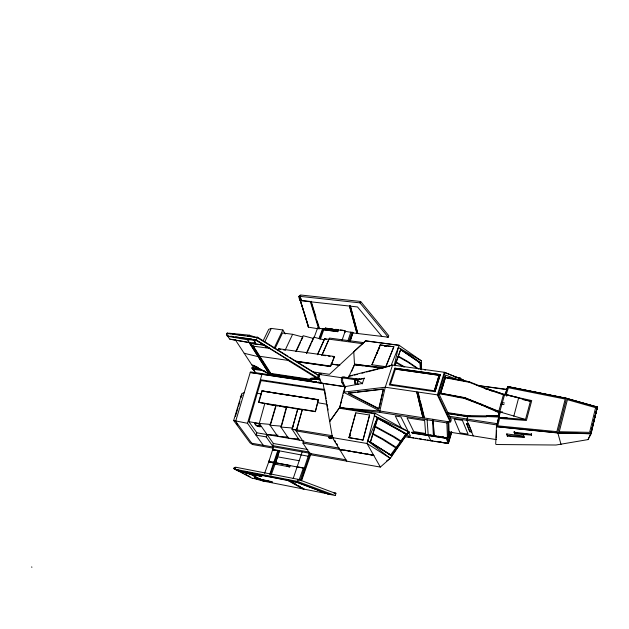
<?xml version="1.0" encoding="UTF-8"?>
<svg xmlns="http://www.w3.org/2000/svg" width="629" height="629" viewBox="0 0 629 629"><rect width="100%" height="100%" fill="white"/><g stroke="black" fill="none" stroke-linecap="round" stroke-linejoin="round"><path stroke-width="0.94" d="M591.095 433.751L557.774 432.996L496.438 426.666L557.789 432.807L590.631 433.507L597.298 406.955L591.095 433.751L588.178 439.569L555.981 445.017L496.391 444.522L495.691 444.113L496.43 426.942L498.797 416.901L499.324 416.917L499.835 411.736L464.855 397.646L440.158 393.117L440.127 393.778L464.603 398.511L481.507 404.95L499.049 412.703L499.835 411.736M496.281 438.028L496.603 430.621M499.78 413.277L499.237 417.57L499.654 412.254L504.725 394.163L530.42 401.271L525.522 419.472L499.245 417.436L499.662 412.254L502.429 411.791M499.237 417.57L499.701 412.42M499.395 416.996L498.561 415.989L486.406 415.879L486.351 416.516L499.395 416.996L499.332 416.579M498.569 416.044L486.61 415.887L498.569 416.044L498.939 412.262L498.648 416.626L467.481 416.327L447.494 413.253M356.737 378.729A5.842 2.162 -81.6 0 0 355.322 379.232L354.992 380.207A5.826 2.154 -81.7 0 0 355.086 383.556L355.605 384.704A5.653 2.084 -81.7 0 1 355.181 383.399M357.201 382.754L357.815 380.569L354.992 380.16M444.428 379.397L445.198 377.203L469.549 381.795L469.383 382.314L486.217 388.958L504.269 395.059M445.088 377.903L445.198 377.203M425.062 370.371L425.173 369.742M531.497 435.111L531.301 433.829L531.497 435.111L514.624 433.774L514.207 431.463M523.564 435.999L506.549 433.931L507.344 436.149L524.059 437.485L523.698 435.284M524.059 437.485L524.193 436.762L507.485 435.433L506.958 433.955M514.2 432.555L514.341 431.84L514.624 433.774M507.344 436.149L507.485 435.433M469.383 382.314L444.947 377.707L445.017 377.235L445.379 377.762L440.732 392.968L440.158 393.219L464.776 397.874L499.811 412.081M355.377 392.221L348.23 393.259L378.697 408.952L383.431 388.966L379.256 407.749M343.182 382.857L345.258 386.631L343.355 392.15L339.668 407.734L379.515 412.325L385.255 387.228L392.559 365.048L444.333 372.289L463.282 380.01L444.333 372.289L437.367 394.941L450.191 422.028L451.339 419.999L439.419 394.831L445.481 375.033L459.154 380.231M496.43 426.942L498.797 416.901M394.257 365.433L398.377 347.35M588.178 439.569L588.642 437.666M594.995 416.327L590.953 433.043L596.96 408.866L595.451 414.472M335.359 495.55L335.862 493.498L298.028 479.314L235.655 467.205L235.112 469.25L297.493 481.413L335.359 495.55L328.778 494.252L296.173 482.105L237.825 470.704L234.531 468.943L234.963 467.323L235.686 467.465L235.254 469.085L234.531 468.943M328.778 494.252L297.132 482.223M248.549 472.827L250.09 473.661L260.752 475.744L261.774 476.31L251.065 474.455L260.799 479.487L272.286 482.089L261.798 480.029L263.991 481.216L328.833 494.04M296.173 482.105L288.625 480.399L303.901 489.118M297.493 481.413L298.028 479.314M287.642 480.438L302.997 488.922M288.569 480.619L288.695 480.1L296.338 484.464M557.789 432.807L590.82 433.703L597.298 406.955L566.532 398.369L557.766 432.713L561.044 444.491M287.901 356.226L257.34 337.097L256.333 339.959L317.865 377.966M272.286 482.089L261.743 480.257L261.829 479.73M255.484 342.64L253.542 339.503L255.311 342.75M263.928 480.713L263.441 481.106L252.732 478.189M261.727 480.131L254.415 477.954L260.87 479.212L260.744 479.715L261.743 480.257M250.334 472.898L250.028 473.896L251.065 474.455M349.087 437.705L363.019 440.041L369.608 415.006L355.731 412.836L349.009 437.619L355.841 412.915M237.047 470.154L233.831 468.621L234.106 467.567L234.987 467.481M349.543 436.982L350.038 435.142M363.019 440.041L369.6 415.038M349.645 437.076L350.141 435.244M464.603 398.511L464.855 397.646L463.77 397.984L464.705 398.181L463.77 397.984M506.809 396.176L504.725 394.163L518.673 397.709L513.807 416.201M341.783 400.083L339.487 408.252L374.876 413.89L375.057 413.214L367.006 443.492L380.348 467.072L390.271 458.337L391.946 456.017L367.721 440.819L377.502 417.609L370.245 442.407M342.302 398.188L343.088 395.358M343.607 393.463L345.337 386.678L250.256 372.423L250.46 371.896L312.55 381.198M496.8 425.998L497.083 424.992L450.521 417.766M505.291 394.304L507.336 388.352M318.384 399.682L315.349 411.657L318.384 399.682L261.908 390.868L258.511 402.308L276.115 405.658L275.62 405.06M525.522 419.472L498.711 411.57L503.452 394.682M315.349 411.657L302.321 409.565L296.141 430.912L303.382 441.935L339.463 448.155M302.439 409.762L297.776 409.007L292.021 429.112L296.699 429.898L302.321 409.565M286.462 406.798L280.935 427.075L292.477 428.003L297.776 409.007M281.792 425.228L286.73 407.065L297.871 409.157M469.8 431.769L466.616 423.584L468.519 423.883L471.758 431.832L469.8 431.769L466.616 423.584M287.94 437.029L277.727 436.384L270.061 425.243L275.895 405.32L286.95 407.403L279.732 406.24M270.926 423.411L275.84 406.593M468.519 423.883L466.545 423.828M264.856 403.331L259.282 423.435L273.348 443.492L307.848 449.523M261.546 392.928L262.104 391.049L318.557 399.871M259.054 401.711L261.357 393.951L257.292 393.243L261.074 380.592L260.508 379.735L324.139 389.414M448.831 434.238L449.641 431.518M450.191 422.028L433.57 419.425L433.161 420.762L434.089 435.96L447.455 438.13L448.398 437.595L449.216 434.867L448.736 421.493M451.677 431.62L448.658 441.778L448.524 440.214L451.009 431.856M405.013 436.699L448.398 443.516L451.685 432.438M263.26 445.261L247.496 423.301L262.01 374.184M303.886 440.882L256.86 432.799L248.927 421.689L257.292 393.243M448.398 437.595L448.029 421.689M460.766 379.201L460.397 377.793L454.602 376.975M434.946 441.306L448.398 443.516L445.757 437.399M273.348 448.186L252.685 444.538L250.067 442.863L233.658 420.518L241.811 393.573L244.327 392.59M235.411 416.453L237.959 408.024M238.525 406.145L239.94 401.467M241.08 397.717L241.929 394.91M250.256 372.423L235.663 421.296L252.685 444.538M434.089 435.96L433.224 420.597L432.524 420.486L433.412 435.85L411.916 432.359L428.388 434.702M301.244 480.477L310.278 453.084M433.412 435.85L439.954 436.581M377.777 418.261L406.035 434.018L390.648 454.909L370.465 442.187L377.777 418.261L377.321 418.191L404.722 433.46M450.844 421.658L438.13 394.973L444.9 372.903M441.338 389.485L442.124 386.921M443.131 383.643L443.909 381.095M339.668 407.734L379.947 411.02L432.87 419.315L432.461 420.652L379.515 412.325M293.185 478.606L302.148 451.905M434.34 390.782L439.097 375.254L395.421 369.089L390.444 384.288L434.34 390.782L439.097 375.254M440.253 374.601L435.016 391.718L389.296 384.94L394.784 368.193L440.253 374.601L435.016 391.718M446.063 438.303L412.294 433.122L411.979 432.154L431.604 435.347M269.291 460.231L268.819 461.733L270.643 462.181M279.315 450.828L275.588 462.865L279.48 451.001L277.735 450.734L269.755 474.305M277.743 450.71L278.435 450.718L270.266 474.832M278.435 450.718L272.585 449.821L268.819 461.725C277.169 461.93 272.734 462.441 275.03 464.233L271.193 475.005M505.181 394.344L507.745 386.552L566.627 398.283M506.117 394.91L508.413 387.739L565.204 399.077L556.869 431.651L497.759 425.841L499.552 418.403L526.387 420.494L531.733 400.594L507.068 395.122M373.72 455.357L339.809 449.381M341.799 450.191C342.294 449.106 340.541 451.111 339.605 449.617M348.081 340.242L350.903 332.002M332.104 436.982L332.529 435.755L296.699 429.898M345.132 332.104L344.951 330.461M341.987 340.431L345.14 331.286M348.246 377.982L354.717 364.049L371.204 366.377M350.031 340.926L352.916 332.655L344.684 331.231M301.503 480.855L311.064 453.493M350.251 341.358L352.916 332.655M309.193 453.147L300.348 479.982M348.875 341.327L352.091 332.143L352.61 332.356M325.563 328.039A1.164 0.456 -83 0 0 325.382 328.047L325.107 328.818L324.132 328.755M380.348 467.072L310.616 454.767L302.958 443.131L303.382 441.935M395.051 365.858L400.634 349.645L419.952 362.799L420.384 369.239M319.713 379.389L316.89 378.721L318.416 378.21L318.706 377.392M287.697 464.925L287.186 466.356L289.71 466.907L290.221 465.476L274.543 462.535M335.823 330.107L323.133 328.456L322.732 329.572L335.422 331.231L335.823 330.107L338.245 330.539L337.844 331.664L322.795 329.698M319.658 379.507L313.792 379.13A5.063 2.06 19.7 0 0 310.687 380.938L309.822 380.144A5.732 2.327 19.7 0 1 312.306 378.689L314.791 378.485L315.027 377.84L317.346 378.178L317.04 377.455A2.335 0.983 -58.3 0 0 318.785 375.725A2.335 0.983 -58.3 0 0 317.975 374.845L319.477 373.768L321.057 373.996M310.915 380.293L310.569 381.268A5.063 2.052 19.7 0 1 313.674 379.46L315.153 378.839M314.791 378.485L316.426 378.729L317.181 377.903L316.89 378.721M317.055 378.996L317.04 377.455L318.313 377.03M319.477 373.768L318.085 377.683L316.804 378.108M298.822 480.674L303.39 467.913L297.446 466.789M292.477 428.003L293.138 426.171M309.963 380.529L310.05 379.499A5.732 2.335 19.7 0 1 312.542 378.045L315.027 377.84M507.682 386.733L566.532 398.369L597.031 407.081L566.556 398.464L507.745 386.552L506.864 389.689L477.749 385.538M278.553 450.851L278.482 450.427L272.522 449.365L273.442 446.857L272.577 445.623L273.426 443.296M318.974 338.583L322.551 328.715L323.133 328.456M319.508 338.921L323.235 328.637M320.405 339.047L323.723 329.879M264.597 473.338L268.787 461.812L274.684 462.889M313.989 337.907L317.559 328.11L323.235 328.818M251.726 443.233L273.363 447.046L266.216 436.896L267.081 434.553L278.136 435.252M374.475 425.77L377.502 417.609M317.008 378.288L289.206 361.132L289.419 360.574L259.895 356.336L259.683 356.887M394.729 365.559L400.822 349.126M259.093 424.025L260.87 426.627L259.093 424.025C250.216 420.644 257.363 428.05 260.886 426.572M259.172 425.919L257.403 425.707L259.36 426.32L257.434 425.629M256.86 432.799L255.987 435.126L266.216 436.896M269.165 373.878L254.265 366.109L269.22 373.807M235.403 339.927L251.883 364.985L269.33 374.074L247.614 339.809L227.792 336.287L227.997 335.784M309.932 380.144L270.258 374.216L250.098 342.373M270.635 373.972L270.84 373.429L252.976 345.525L252.764 346.084L270.635 373.972L310.82 379.979M269.44 348.419L269.464 348.348C270.045 348.348 249.776 336.145 254.226 340.21M266.193 347.625L264.455 345.258L251.081 343.465L264.557 344.999M240.278 396.805L241.961 395.256M264.463 370.898L252.543 369.121L251.907 368.154L252.103 367.635L259.329 368.704M252.543 369.121L252.701 368.712M253.062 368.767L255.602 373.264M254.58 336.94L249.422 335.194L229.027 333.197L228.83 333.7M251.042 339.558L256.278 340.203M248.007 338.811L247.614 339.809L253.456 339.825M249.422 335.194L249.037 336.185L247.574 335.98M229.947 339.102L249.682 342.616L229.719 339.196L227.792 336.287M486.28 388.392L486.013 389.06L486.28 388.392L504.82 394.697L486.398 388.51L469.517 381.858L445.017 377.235M362.225 383.918L364.27 377.95M391.049 365.622L399.234 345.258L365.591 340.8L353.765 351.713L354.512 364.639L351.564 371.527M385.758 367.092L393.793 346.736L380.223 344.928L371.959 364.726L380.27 345.085L393.793 346.736M385.695 366.888L393.84 346.894M440.158 393.219L440.732 392.968M376.936 353.333L377.691 351.548M378.823 348.867L379.578 347.082M376.999 353.537L377.754 351.753M378.886 349.071L379.641 347.287M296.707 361.691L330.477 366.534L334.494 356.517L278.733 348.733L277.932 350.424M330.477 366.534L334.494 356.517M504.552 394.902L503.436 394.737L504.552 395.24M321.946 355.409L329.423 338.064L363.499 342.608M321.836 355.204L329.022 339.18L363.106 343.741M317.354 354.764L324.572 338.779L329.132 339.385M317.842 354.041L324.21 339.912L313.761 337.144L306.472 353.058L306.284 352.578M306.677 353.412L311.103 343.748M311.905 341.987L313.517 338.473L303.147 335.721L295.787 351.564M357.791 333.527L350.314 305.946L357.791 333.527L388.172 337.152L388.808 335.744L360.645 301.464L300.756 295.017L300.033 296.377L301.417 300.788L357.516 306.952L381.834 336.389M440.151 393.211L440.693 393.054L440.158 393.117M296.809 350.172L300.465 342.302M301.275 340.548L302.903 337.05L292.611 334.313L282.5 332.961L275.015 348.663M283.404 349.834L285.189 350.086L292.611 334.313M274.047 348.38L282.846 329.95L271.296 328.424L268.725 329.329L263.307 340.493M352.382 332.883L356.91 333.425L357.414 332.379M258.535 368.736L252.213 367.8L253.479 365.19M264.903 341.618L271.296 328.424M388.172 337.152L359.961 302.863L360.645 301.464M589.216 436.817L590.717 433.813M317.747 328.692L308.375 327.159L307.738 323.911M416.83 392.205L422.932 417.758L416.83 392.205L418.12 392.394L419.755 398.92M299.459 296.306L300.033 295.229L300.725 295.308L300.151 296.385L301.44 300.505L300.748 300.426L299.459 296.306L359.961 302.863M300.764 300.253L299.608 299.585L299.978 298.877M308.375 327.159L300.159 299.758L307.156 322.056M299.608 299.585L298.657 296.542L300.009 295.402M596.654 408.701L597.55 407.057M440.127 393.778L440.292 392.905M503.813 394.981L504.183 394.407M465.602 398.503L481.539 404.573L481.845 404.117L481.507 404.95L481.358 404.541M406.428 433.861L391.269 455.593L391.513 456.033L406.656 434.317L403.818 433.436M391.938 455.876L406.633 434.891M405.902 435.229L407.553 434.364L409.204 432.076L375.057 413.214L339.629 407.568L329.667 421.532L339.629 407.568M227.108 333.425L227.179 333.354A2.17 1.022 -82.2 0 1 227.399 333.205M421.288 360.771L398.416 347.483L421.422 363.177L421.288 360.771L399.273 345.392L365.63 340.934L329.47 374.318L313.148 371.928M400.563 442.847L401.758 441.857M399.431 444.027L401.357 442.423M395.751 449.531L397.253 448.288M476.782 385.396L507.068 389.327M378.697 408.952L379.051 408.685L348.584 393.007M371.511 390.562L371.865 390.302L357.311 391.993M386.505 461.041L390.271 458.337L367.721 440.819M310.97 301.535L299.907 300.222M407.545 433.066L409.204 432.076L374.286 415.785M433.161 420.762L446.857 422.916L447.832 422.358M407.474 432.956L409.204 432.076M243.572 471.443L247.472 472.214M289.206 361.132L289.717 360.944L256.247 340.273M319.249 374.412L318.038 375.041M316.426 378.729L318.478 378.045M298.657 296.542L299.53 296.306M392.559 365.048L348.875 376.158L352.704 375.599M354.465 375.088L357.264 374.381M361.934 373.194L364.734 372.486M366.605 372.006L377.809 369.16M378.744 368.924L389.854 366.102M356.737 378.721L359.686 379.216L358.121 379.657L355.299 379.263M358.113 379.515L359.686 379.216M360.574 379.051L364.144 378.351L358.121 379.657A5.842 2.146 -81.6 0 1 359.544 379.138M345.258 386.631L362.422 383.446L357.791 380.616A5.834 2.146 -81.7 0 0 357.901 383.981L355.149 383.855M372.832 390.192L382.463 389.076M348.23 393.259L383.077 389.225M249.485 342.726L255.476 342.64M486.406 415.879L467.599 415.698L447.651 412.64L447.746 413.206M470.531 416.304L466.144 416.036L466.058 415.462L466.026 416.445M486.492 416.878L467.622 416.697L448.619 413.764M499.245 417.436L507.06 417.53M438.13 394.973L385.255 387.228L343.355 392.15L379.947 411.02M251.05 474.329L243.596 472.159L260.752 475.744M260.28 479.392L254.407 477.993L271.303 481.555M298.744 438.885L288.459 438.232L280.935 427.075M270.061 425.243L281.517 426.163M385.262 367.595L354.465 364.506L363.2 365.74M514.766 433.059L531.576 434.678M325.185 328.424L344.771 330.752L345.132 332.018M357.885 333.331L357.013 333.221L349.425 305.851L356.91 333.425M514.074 432.186L531.222 434.262M325.382 328.047L327.245 328.283M330.036 328.621L332.835 328.967M335.627 329.313L338.426 329.659M340.289 329.887L343.088 330.233M383.037 368.335L354.512 364.639L362.273 365.74M323.204 328.574L338.245 330.539M387.142 337.341L387.889 337.443M384.217 345.808L386.151 346.068M384.272 346.013L386.214 346.264M326.577 339.361L324.572 338.779M398.251 356.069L407.663 361.439L418.851 369.066M228.932 333.441L230.796 333.692M232.659 333.944L235.458 334.329M237.322 334.581L240.113 334.966M241.976 335.218L244.775 335.603M250.885 336.436L253.66 336.814M255.508 337.065L257.355 337.317M398.063 356.596L408.221 362.398L417.42 368.665M226.613 333.362L257.119 337.561L319.603 376.228M226.479 333.708L226.951 333.92A2.17 1.022 -82.2 0 0 227.281 335.776A4.073 1.911 -82.3 0 0 228.602 336.381M230.867 336.177L233.744 336.57M235.655 336.837L238.533 337.23M240.443 337.498L247.15 338.418M249.029 338.677L251.804 339.055M227.887 336.043L256.333 339.959M418.851 362.477L420.998 363.224L421.233 369.899M228.185 336.279L228.681 336.35M251.065 339.487L252.866 339.739M396.05 362.013L404.777 366.927M395.853 362.54L403.716 366.943M280.723 349.457L278.733 348.733M323.668 355.464L325.5 355.723M328.252 356.108L330.083 356.36M332.835 356.745L334.675 357.005M252.764 346.084L269.464 348.348M371.951 364.757L385.64 366.652M440.276 374.656L394.784 368.193M439.121 375.316L395.421 369.089M373.146 366.652L376.056 367.061M461.474 379.303L462.897 379.499M366.109 366.157L368.051 366.432M444.947 377.707L445.379 377.762M330.917 363.939L339.66 365.182M331.514 364.175L339.77 365.355M441.888 436.856L443.822 437.131M295.551 361.077L330.296 366.054M296.644 361.533L330.414 366.377M443.303 384.555L442.871 384.492L442.384 386.072L442.824 386.135M344.087 377.086L356.509 378.91M319.508 379.311A5.575 2.209 -81.7 0 1 318.95 374.389L355.149 379.712A5.661 2.091 -81.6 0 1 355.739 379.098M501.973 404.093L503.994 404.628M251.907 368.154L260.626 369.443M416.61 392.606L417.908 392.795L424.205 417.955L424.418 417.554L423.144 417.349M318.416 378.21L319.964 378.438M317.11 378.831L319.768 379.224M315.035 379.169L320.436 379.979M270.84 373.429L310.066 379.287M269.424 373.823L270.352 373.956M314.484 381.488L316.426 381.779M318.368 382.07L320.31 382.361M310.569 381.268L322.127 382.998M250.366 372.588L345.431 386.851M261.074 380.592L324.627 390.271M449.68 413.505L451.614 413.803M453.556 414.102L455.49 414.393M457.432 414.692L464.21 415.738M449.609 416.319L497.342 423.71M276.548 393.384L261.908 390.868M278.458 393.683L296.636 396.522M298.555 396.82L318.644 399.958M430.315 435.009L432.249 435.307M434.175 435.606L436.109 435.905M438.036 436.204L439.962 436.502M441.896 436.801L443.822 437.1M412.357 432.925L446.103 438.169M317.354 402.686L327.111 404.29L327.434 406.2M469.871 431.533L471.758 431.832M448.485 431.934L496.438 439.616M258.511 402.308L315.09 411.39M268.056 404.368L277.924 405.949M374.994 426.147L394.304 436.715L400.925 440.953M374.805 426.8L393.345 436.935L400.508 441.519M405.579 433.939L406.035 434.018M405.972 435.472L410.548 436.219L400.932 416.885L395.311 416.005L401.239 427.759M440.033 441.857L441.951 442.171M443.87 442.486L448.398 443.516M408.04 436.888L409.959 437.202M411.885 437.525L413.803 437.839M415.73 438.154L417.648 438.468M419.567 438.783L421.493 439.097M423.411 439.412L425.338 439.734M427.256 440.048L429.175 440.363M431.101 440.677L433.019 440.992M372.848 433.491L383.415 439.215L396.207 447.353M372.659 434.144L382.448 439.435L395.79 447.919M349.009 437.619L362.941 439.962M248.927 421.689L259.282 423.435L270.714 424.433M370.465 442.187L390.648 454.909L388.738 454.578M292.226 429.418L296.896 430.205M296.141 430.912L332.71 437.084L333.677 438.665M247.496 423.301L233.658 420.518M344.613 450.089L346.5 450.419M348.38 450.741L350.267 451.064M352.146 451.394L354.025 451.716M355.912 452.039L357.791 452.369M359.678 452.691L361.557 453.014M363.436 453.344L365.323 453.666M367.202 453.989L369.089 454.319M370.968 454.641L372.848 454.964M302.958 443.131L373.917 455.349M272.577 445.623L309.012 452.023L309.822 453.257L273.442 446.857M309.751 453.446L345.981 459.83M278.395 450.663L309.114 456.41M335.422 331.231L337.844 331.664M268.976 461.851L270.604 462.268M277.436 456.811L299.31 460.735M274.621 462.645L305.419 468.534M274.024 463.958L289.71 466.907M335.037 492.892L335.823 493.042M440.331 393.447L445.017 394.359M449.704 395.264L451.583 395.625M453.454 395.987L458.14 396.899M237.062 470.303L237.786 470.445M249.682 472.78L286.745 480.013M251.128 474.227L261.774 476.31M333.983 493.128L335.862 493.498M255.335 478.449L257.19 478.818M317.559 328.118L320.169 328.66M522.99 399.619L530.42 401.271M236.213 469.698L238.973 470.35M244.555 472.67L250.515 474.093M255.327 478.488L261.2 479.896M244.194 353.286L258.134 356.651M31.45 567.012L31.985 567.146M272.412 462.716L274.22 463.164M272.467 462.63L274.283 463.086M504.442 403.024L502.469 402.497M233.831 468.621L252.646 478.527M272.585 449.821L275.07 450.576M489.354 390.122L492.067 391.034M330.539 437.265L329.706 437.359L330.948 437.517M251.883 364.985L256.483 366.621M254.265 366.109L258.016 367.36M502.139 402.646L501.376 402.536M501.69 404.25L500.928 404.14M498.711 411.57L499.552 411.893M481.539 404.573L492.853 409.573M494.528 410.336L498.066 411.901M236.307 469.352L243.219 473.071M244.948 474.007L250.138 476.798M248.927 473.582L249.878 474.101M259.659 479.408L260.571 479.903M247.252 472.316L263.441 481.106M259.014 475.65L260.044 476.216M269.597 481.452L270.58 481.995M374.357 415.855L407.553 434.364M298.036 485.431L300.576 486.885M302.274 487.852L303.972 488.819M289.568 357.264L316.277 373.791M357.209 383.8L357.964 384.272M390.271 458.337L367.006 443.492L332.364 437.587L346.783 461.143M400.783 349.669L419.952 362.799M445.466 377.329L440.583 393.282M236.528 423.27L237.652 424.811M254.808 423.356L256.616 425.904M292.021 429.112L299.27 440.088M253.385 369.207L254.446 370.819M253.259 369.27L255.201 372.211M249.996 342.632L270.258 374.216M249.029 342.483L269.33 374.074M334.644 440.245L335.603 441.825M336.57 443.406L337.537 444.994M282.846 329.95L285.228 333.983M319.501 379.342L321.678 383.092M341.979 382.684L344.063 386.45M324.179 328.928L324.564 329.565M411.916 432.359L412.294 433.122M428.483 435.755L430.936 440.96M447.164 437.163L448.524 440.214M446.692 437.367L448.658 441.778M449.248 431.824L448.988 432.689M284.992 349.606L285.189 350.086M473.244 435.897L466.899 420.306L467.481 416.327M318.203 374.2L318.353 374.648M300.033 299.994L308.493 326.931M380.27 345.085L380.396 345.494M310.946 301.834L319.233 328.928M310.404 301.826L318.683 328.841M311.174 301.275L316.017 317.118M317.158 320.845L319.147 327.363M380.223 344.928L380.396 345.502M420.219 400.783L424.182 416.618M324.509 389.209L326.137 398.637M326.459 400.524L326.781 402.411M327.764 408.111L328.094 410.014M323.125 383.501L332.434 437.65M427.115 419.81L428.192 435.001M433.57 419.425L432.87 419.315M446.857 422.916L447.455 438.13M421.171 363.821L421.383 369.309M420.785 362.744L421.029 369.412M228.602 336.578A4.269 2.005 -82.3 0 1 227.211 335.949A2.374 1.109 -82.2 0 1 226.927 333.433A2.374 1.116 -82.2 0 1 228.256 333.346A4.277 2.013 -82.1 0 1 228.469 333.708M247.983 339.275A4.309 1.95 -82.3 0 1 247.504 338.74M228.296 333.684A4.081 1.918 -82.1 0 0 228.185 333.519A2.17 1.022 -82.2 0 0 228.02 333.299M343.245 377.093A5.63 2.139 -81.6 0 0 341.492 377.675A5.622 2.131 -81.7 0 0 341.987 382.652M318.958 374.365A5.59 2.217 -81.6 0 1 320.947 373.956M344.771 377.628A5.637 2.139 -81.6 0 0 342.695 377.856A5.622 2.131 -81.7 0 0 343.19 382.825M355.935 378.988A5.661 2.091 -81.6 0 1 356.69 378.98M355.118 383.006A5.653 2.084 -81.7 0 1 355.133 379.712M467.811 415.706L467.709 416.272L467.811 415.706M595.6 407.663L589.609 432.359L559.26 431.722L567.421 399.682L595.6 407.663M462.409 420.408L454.224 419.134L460.051 432.87L468.094 434.159L462.409 420.408M424.646 420.573L407.018 417.79L413.764 431.565L425.613 433.483L424.646 420.573M449.216 434.867L448.375 434.733L449.216 434.867M329.211 438.036A1.478 0.55 19.1 0 0 331.569 438.476A1.478 0.55 19.1 0 0 329.848 437.257A1.478 0.55 19.1 0 0 329.211 438.036M329.392 437.91A1.266 0.472 19.1 0 0 331.412 438.287A1.266 0.472 19.1 0 0 329.934 437.241A1.266 0.472 19.1 0 0 329.392 437.91A1.266 0.472 19.1 0 0 331.381 438.366A1.266 0.472 19.1 0 0 329.911 437.328A1.266 0.472 19.1 0 0 329.36 437.988"/></g></svg>
